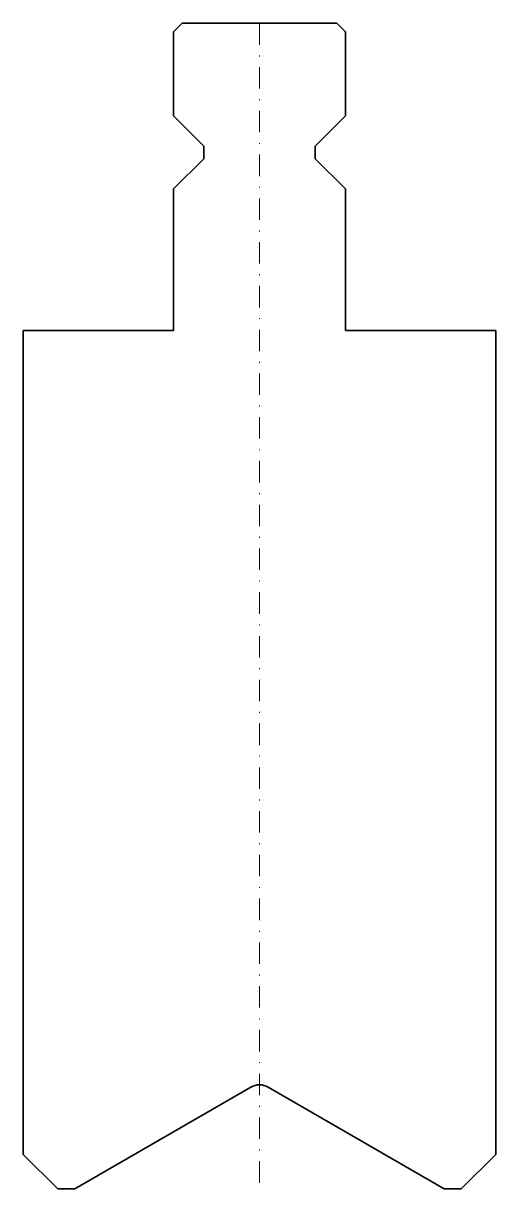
# Model space of a CAD drawing. Header units: millimetres. Extents: x -28 to 28, y 0 to 136.
import ezdxf

# ---------------------------------------------------------------- set-up
doc = ezdxf.new("R2010")
doc.units = ezdxf.units.MM
doc.header["$LTSCALE"] = 5
doc.linetypes.add('AUSGEZOGEN', pattern=[0])
doc.linetypes.add('DASHDOT', pattern=[1, 0.5, -0.25, 0, -0.25])
doc.layers.add('2', color=7, linetype='Continuous')
doc.layers.add('5', color=3, linetype='Continuous', true_color=0x00ff00)

msp = doc.modelspace()

# ---------------------------------------------------------------- linework, layer by layer
at = {"layer": '2', "color": 7, "linetype": 'AUSGEZOGEN', "lineweight": 35}
for p, q in [((-10, 134.8), (-9, 135.8)), ((-9, 135.8), (9, 135.8)), ((9, 135.8), (10, 134.8)), ((-10, 125), (-10, 134.8)), ((10, 134.8), (10, 125)), ((-6.5, 121.5), (-10, 125)), ((10, 125), (6.5, 121.5)), ((-6.5, 120), (-6.5, 121.5)), ((6.5, 121.5), (6.5, 120)), ((-10, 116.5), (-6.5, 120)), ((6.5, 120), (10, 116.5)), ((-10, 100), (-10, 116.5)), ((10, 116.5), (10, 100)), ((-27.5, 4), (-27.5, 100)), ((-27.5, 100), (-10, 100)), ((10, 100), (27.5, 100)), ((27.5, 100), (27.5, 4)), ((-1, 11.84), (-21.5, 0)), ((21.5, 0), (1, 11.84)), ((-23.5, 0), (-27.5, 4)), ((27.5, 4), (23.5, 0)), ((-21.5, 0), (-23.5, 0)), ((23.5, 0), (21.5, 0))]:
    msp.add_line(p, q, dxfattribs=at)
msp.add_arc((0, 10.1), 2, 60, 120, dxfattribs=at)
at = {"layer": '5', "color": 3, "linetype": 'DASHDOT', "lineweight": 18, "true_color": 0x00ff00}
msp.add_line((0, 135.8), (0, 0), dxfattribs=at)

doc.saveas('drawing.dxf')
